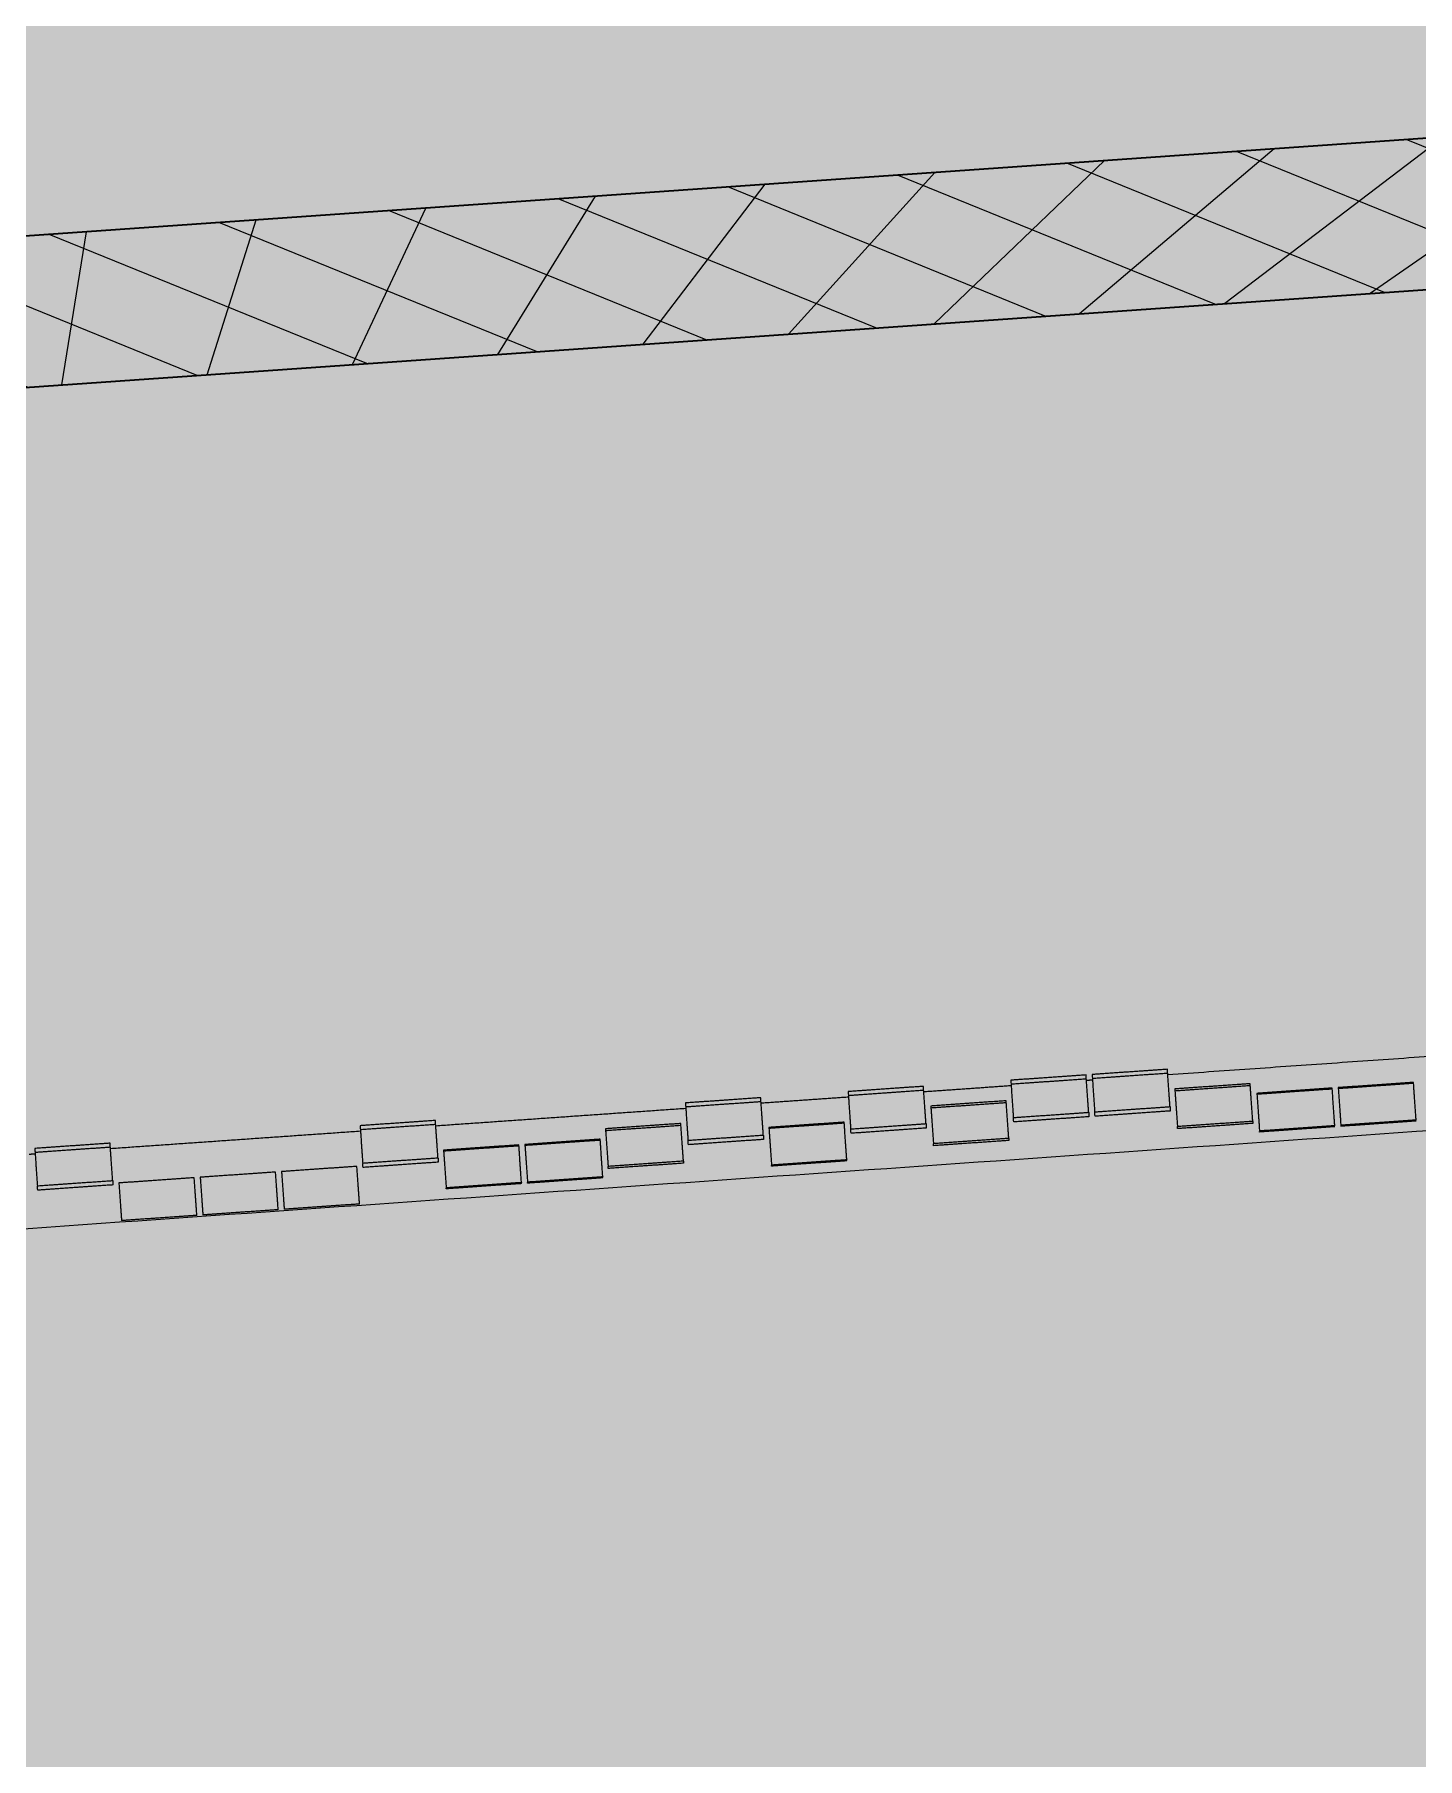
# Model space of a CAD drawing. Header units: millimetres. Extents: x 833941507 to 1669051331, y 817666127 to 1636299673.
# Drawn here: x 834526126 to 834527042, y 817993942 to 817995083 of the extents above; entities that cross this region are included whole.
import ezdxf

# ---------------------------------------------------------------- set-up
doc = ezdxf.new("R2010")
doc.units = ezdxf.units.MM
doc.header["$LTSCALE"] = 3
for name, color, linetype, lineweight in [('Hatch (LTC&CB)', 252, 'Continuous', 35), ('UAJ-22INWA', 6, 'Continuous', 35), ('UAJ-22INWA-a', 1, 'Continuous', 13), ('UAJ-22INWA-h', 251, 'Continuous', 9), ('UAJ-23FLOR-h', 251, 'Continuous', 9)]:
    doc.layers.add(name, color=color, linetype=linetype, lineweight=lineweight)
doc.layers.add('UAJ-22INWA-$', color=32, linetype='Continuous', plot=False)

# ---------------------------------------------------------------- blocks, each defined once
blk = doc.blocks.new('*U316')
at = {"layer": 'UAJ-22INWA-h'}
h = blk.add_hatch(dxfattribs=at)
h.set_pattern_fill('AFWERK', color=256, scale=50)
h.set_pattern_definition([(45, (-100.0000012353773, -4636.904037414337), (-50.00000133031198, 50.00000133031198), []), (135, (-100.0000012353773, -4636.904037414337), (-50.00000133031198, -50.00000133031198), [])])
h.paths.add_polyline_path([(2.300803600974177e-07, -2430.055793879574), (5.610998243810172e-07, -1206.848242488874), (99.99999865375118, -1206.848242786896), (99.99999879956887, -2430.05579381997)])
at = {"layer": 'UAJ-22INWA'}
for p, q in [((3.790919743680648e-07, -2430.055832887695), (4.120882123474108e-07, -1206.848241012066)), ((99.99999872825694, -1206.848240765165), (99.99999878466771, -2430.055793762099))]:
    blk.add_line(p, q, dxfattribs=at)
for points in [[(4.018169221353673e-06, -1206.848242684539), (100.0000025876577, -1206.848242720299)], [(2.300803600974177e-07, -2430.055793879574), (99.99999879956887, -2430.055793915338)]]:
    blk.add_lwpolyline(points, dxfattribs=at)
blk = doc.blocks.new('Finish Walls')
at = {"layer": 'UAJ-22INWA-a'}
for points, degree in [([(834527311.8146589, 817994424.7436023), (834527094.3454063, 817994409.5408337), (834526876.8761537, 817994394.3380651)], 2), ([(834526876.6183264, 817994398.0261766), (834526851.679192, 817994396.2827398), (834526826.7400575, 817994394.5393031)], 2), ([(834526878.3617632, 817994373.0870421), (834526877.4900448, 817994385.5566093), (834526876.6183264, 817994398.0261766)], 2), ([(834526715.012735, 817994386.7287064), (834526690.0736005, 817994384.9852695), (834526665.134466, 817994383.2418329)], 2), ([(834526715.2008249, 817994384.0381603), (834526690.2616904, 817994382.2947236), (834526665.3225559, 817994380.5512868)], 2), ([(834526716.7561718, 817994361.7895719), (834526715.8844534, 817994374.2591392), (834526715.012735, 817994386.7287064)], 2), ([(834526773.1308007, 817994387.0854694), (834526744.2010784, 817994385.0630599), (834526715.2713561, 817994383.0406505)], 2), ([(834526822.7497959, 817994394.2603532), (834526797.8106616, 817994392.5169164), (834526772.8715271, 817994390.7734796)], 2), ([(834526772.8715271, 817994390.7734796), (834526773.7432454, 817994378.3039124), (834526774.6149638, 817994365.8343452)], 2), ([(834526822.9378858, 817994391.5698072), (834526797.9987513, 817994389.8263704), (834526773.0596168, 817994388.0829337)], 2), ([(834526824.4932327, 817994369.3212187), (834526823.6215143, 817994381.7907859), (834526822.7497959, 817994394.2603532)], 2), ([(834526826.9978848, 817994390.8511916), (834526825.0033859, 817994390.7117609), (834526823.008887, 817994390.5723301)], 2), ([(834526826.7400575, 817994394.5393031), (834526827.6117759, 817994382.0697358), (834526828.4834943, 817994369.6001686)], 2), ([(834526876.8064163, 817994395.3356305), (834526851.8672818, 817994393.5921938), (834526826.9281473, 817994391.848757)], 2), ([(834526931.4177477, 817994388.4759958), (834526906.4786133, 817994386.732559), (834526881.5394788, 817994384.9891223)], 2), ([(834526881.5394788, 817994384.9891223), (834526882.4111972, 817994372.519555), (834526883.2829155, 817994360.0499878)], 2), ([(834526931.5117964, 817994387.1306695), (834526906.5726619, 817994385.3872327), (834526881.6335274, 817994383.6437958)], 2), ([(834526933.1611844, 817994363.5368613), (834526932.2894661, 817994376.0064285), (834526931.4177477, 817994388.4759958)], 2), ([(834526985.7517269, 817994385.5837704), (834526960.8125924, 817994383.8403336), (834526935.8734579, 817994382.0968969)], 2), ([(834526985.7987516, 817994384.9111005), (834526960.8596171, 817994383.1676638), (834526935.9204826, 817994381.424227)], 2), ([(834526987.4951636, 817994360.6446359), (834526986.6234453, 817994373.1142031), (834526985.7517269, 817994385.5837704)], 2), ([(834527039.6202573, 817994389.3495938), (834527014.6811228, 817994387.6061571), (834526989.7419883, 817994385.8627203)], 2), ([(834526989.7419883, 817994385.8627203), (834526990.6137067, 817994373.3931531), (834526991.4854251, 817994360.9235858)], 2), ([(834527039.6672821, 817994388.676924), (834527014.7281476, 817994386.9334872), (834526989.7890131, 817994385.1900504)], 2), ([(834527041.3636941, 817994364.4104593), (834527040.4919757, 817994376.8800266), (834527039.6202573, 817994389.3495938)], 2), ([(834526607.2756741, 817994379.1970595), (834526582.3365396, 817994377.4536228), (834526557.3974051, 817994375.710186)], 2), ([(834526557.3974051, 817994375.710186), (834526558.2691236, 817994363.2406188), (834526559.140842, 817994350.7710515)], 2), ([(834526607.463764, 817994376.5065136), (834526582.5246295, 817994374.7630768), (834526557.585495, 817994373.0196401)], 2), ([(834526609.0191109, 817994354.257925), (834526608.1473925, 817994366.7274923), (834526607.2756741, 817994379.1970595)], 2), ([(834526665.3932698, 817994379.5537897), (834526636.4634199, 817994377.5313714), (834526607.53357, 817994375.508953)], 2), ([(834526665.134466, 817994383.2418329), (834526666.0061845, 817994370.7722656), (834526666.8779029, 817994358.3026984)], 2), ([(834526769.8121563, 817994377.1785256), (834526744.8730218, 817994375.4350888), (834526719.9338874, 817994373.691652)], 2), ([(834526719.9338874, 817994373.691652), (834526720.8056058, 817994361.2220848), (834526721.6773242, 817994348.7525176)], 2), ([(834526769.9062049, 817994375.8331993), (834526744.9670705, 817994374.0897624), (834526720.027936, 817994372.3463258)], 2), ([(834526771.5555931, 817994352.2393911), (834526770.6838747, 817994364.7089583), (834526769.8121563, 817994377.1785256)], 2), ([(834526878.3617632, 817994373.0870421), (834526853.4226288, 817994371.3436053), (834526828.4834943, 817994369.6001686)], 2), ([(834526878.3617632, 817994373.0870421), (834526878.3812369, 817994372.8084784), (834526878.4531612, 817994371.7796303), (834526878.549853, 817994370.396496)], 3), ([(834526935.8734579, 817994382.0968969), (834526936.7451763, 817994369.6273296), (834526937.6168946, 817994357.1577624)], 2), ([(834526391.8015523, 817994364.1337659), (834526366.8624178, 817994362.3903292), (834526341.9232833, 817994360.6468924)], 2), ([(834526391.989642, 817994361.44322), (834526367.0505075, 817994359.6997832), (834526342.1113731, 817994357.9563465)], 2), ([(834526393.544989, 817994339.1946315), (834526392.6732707, 817994351.6641988), (834526391.8015523, 817994364.1337659)], 2), ([(834526557.6554837, 817994372.0220922), (834526474.8574317, 817994366.2338735), (834526392.0593796, 817994360.4456546)], 2), ([(834526554.3380345, 817994362.115232), (834526529.3989, 817994360.3717952), (834526504.4597656, 817994358.6283585)], 2), ([(834526556.0814712, 817994337.1760975), (834526555.2097528, 817994349.6456647), (834526554.3380345, 817994362.115232)], 2), ([(834526662.540544, 817994362.98883), (834526637.6014096, 817994361.2453933), (834526612.6622751, 817994359.5019565)], 2), ([(834526662.5875689, 817994362.3161602), (834526637.6484344, 817994360.5727234), (834526612.7092999, 817994358.8292867)], 2), ([(834526664.2839808, 817994338.0496955), (834526663.4122624, 817994350.5192628), (834526662.540544, 817994362.98883)], 2), ([(834526716.7561718, 817994361.7895719), (834526691.8170373, 817994360.0461352), (834526666.8779029, 817994358.3026984)], 2), ([(834526716.7561718, 817994361.7895719), (834526716.7756455, 817994361.5110081), (834526716.84757, 817994360.4821601), (834526716.9442616, 817994359.0990258)], 3), ([(834526824.4932327, 817994369.3212187), (834526799.5540982, 817994367.5777819), (834526774.6149638, 817994365.8343452)], 2), ([(834526774.8030536, 817994363.1437992), (834526774.7063619, 817994364.5269334), (834526774.6344376, 817994365.5557815), (834526774.6149638, 817994365.8343452)], 3), ([(834526824.6813226, 817994366.6306727), (834526799.7421881, 817994364.887236), (834526774.8030536, 817994363.1437992)], 2), ([(834526824.4932327, 817994369.3212187), (834526824.5127065, 817994369.042655), (834526824.5846308, 817994368.0138069), (834526824.6813226, 817994366.6306727)], 3), ([(834526828.671584, 817994366.9096226), (834526828.5748924, 817994368.2927568), (834526828.502968, 817994369.3216048), (834526828.4834943, 817994369.6001686)], 3), ([(834526878.549853, 817994370.396496), (834526853.6107185, 817994368.6530594), (834526828.671584, 817994366.9096226)], 2), ([(834526933.1611844, 817994363.5368613), (834526908.22205, 817994361.7934245), (834526883.2829155, 817994360.0499878)], 2), ([(834526933.255233, 817994362.191535), (834526908.3160986, 817994360.4480982), (834526883.3769641, 817994358.7046614)], 2), ([(834526933.1611844, 817994363.5368613), (834526933.1709213, 817994363.3975798), (834526933.206885, 817994362.8831347), (834526933.255233, 817994362.191535)], 3), ([(834527041.3636941, 817994364.4104593), (834527016.4245596, 817994362.6670226), (834526991.4854251, 817994360.9235858)], 2), ([(834527041.4107188, 817994363.7377895), (834527016.4715843, 817994361.9943527), (834526991.5324498, 817994360.250916)], 2), ([(834527041.3636941, 817994364.4104593), (834527041.3685625, 817994364.3408185), (834527041.3865445, 817994364.0835935), (834527041.4107188, 817994363.7377895)], 3), ([(834526342.1811106, 817994356.9587811), (834526259.3845671, 817994351.1706678), (834526176.5880238, 817994345.3825544)], 2), ([(834526341.9232833, 817994360.6468924), (834526342.7950017, 817994348.1773252), (834526343.66672, 817994335.707758)], 2), ([(834526500.9349527, 817994351.6913598), (834526475.9958183, 817994349.9479231), (834526451.0566838, 817994348.2044863)], 2), ([(834526500.9819775, 817994351.01869), (834526476.042843, 817994349.2752532), (834526451.1037085, 817994347.5318165)], 2), ([(834526502.6783894, 817994326.7522253), (834526501.806671, 817994339.2217926), (834526500.9349527, 817994351.6913598)], 2), ([(834526504.4597656, 817994358.6283585), (834526505.331484, 817994346.1587912), (834526506.2032022, 817994333.689224)], 2), ([(834526554.4320831, 817994360.7699057), (834526529.4929487, 817994359.0264689), (834526504.5538142, 817994357.2830322)], 2), ([(834526609.0191109, 817994354.257925), (834526584.0799764, 817994352.5144883), (834526559.140842, 817994350.7710515)], 2), ([(834526559.3289317, 817994348.0805056), (834526559.2322401, 817994349.4636399), (834526559.1603156, 817994350.4924879), (834526559.140842, 817994350.7710515)], 3), ([(834526609.2072006, 817994351.5673791), (834526584.2680662, 817994349.8239423), (834526559.3289317, 817994348.0805056)], 2), ([(834526609.0191109, 817994354.257925), (834526609.0385846, 817994353.9793614), (834526609.110509, 817994352.9505134), (834526609.2072006, 817994351.5673791)], 3), ([(834526612.6622751, 817994359.5019565), (834526613.5339935, 817994347.0323893), (834526614.4057119, 817994334.562822)], 2), ([(834526667.0659927, 817994355.6121523), (834526666.969301, 817994356.9952866), (834526666.8973765, 817994358.0241346), (834526666.8779029, 817994358.3026984)], 3), ([(834526716.9442616, 817994359.0990258), (834526692.0051271, 817994357.3555892), (834526667.0659927, 817994355.6121523)], 2), ([(834526771.5555931, 817994352.2393911), (834526746.6164587, 817994350.4959543), (834526721.6773242, 817994348.7525176)], 2), ([(834526771.6496418, 817994350.8940648), (834526746.7105073, 817994349.150628), (834526721.7713728, 817994347.4071913)], 2), ([(834526771.5555931, 817994352.2393911), (834526771.5653299, 817994352.1001096), (834526771.6012936, 817994351.5856645), (834526771.6496418, 817994350.8940648)], 3), ([(834526883.3769641, 817994358.7046614), (834526883.328616, 817994359.3962612), (834526883.2926524, 817994359.9107063), (834526883.2829155, 817994360.0499878)], 3), ([(834526987.4951636, 817994360.6446359), (834526962.5560291, 817994358.9011991), (834526937.6168946, 817994357.1577624)], 2), ([(834526937.6639194, 817994356.4850925), (834526937.6397451, 817994356.8308965), (834526937.6217631, 817994357.0881217), (834526937.6168946, 817994357.1577624)], 3), ([(834526987.5421884, 817994359.971966), (834526962.6030539, 817994358.2285293), (834526937.6639194, 817994356.4850925)], 2), ([(834526987.4951636, 817994360.6446359), (834526987.5000321, 817994360.5749952), (834526987.5180141, 817994360.31777), (834526987.5421884, 817994359.971966)], 3), ([(834526991.5324498, 817994360.250916), (834526991.5082755, 817994360.59672), (834526991.4902935, 817994360.853945), (834526991.4854251, 817994360.9235858)], 3), ([(834526126.7099375, 817994341.8956937), (834526124.7159336, 817994341.7562975), (834526122.7219297, 817994341.6169013)], 2), ([(834526176.3274304, 817994349.0704724), (834526151.388296, 817994347.3270357), (834526126.4491615, 817994345.5835989)], 2), ([(834526126.4491615, 817994345.5835989), (834526127.3208798, 817994333.1140317), (834526128.1925982, 817994320.6444644)], 2), ([(834526176.5155202, 817994346.3799264), (834526151.5763857, 817994344.6364896), (834526126.6372513, 817994342.8930529)], 2), ([(834526178.0708672, 817994324.1313379), (834526177.1991488, 817994336.6009052), (834526176.3274304, 817994349.0704724)], 2), ([(834526393.544989, 817994339.1946315), (834526368.6058545, 817994337.4511948), (834526343.66672, 817994335.707758)], 2), ([(834526393.544989, 817994339.1946315), (834526393.5644628, 817994338.9160678), (834526393.6363871, 817994337.8872198), (834526393.7330788, 817994336.5040855)], 3), ([(834526447.0664222, 817994347.9255364), (834526422.1272877, 817994346.1820997), (834526397.1881533, 817994344.4386629)], 2), ([(834526397.1881533, 817994344.4386629), (834526398.0598717, 817994331.9690956), (834526398.9315901, 817994319.4995284)], 2), ([(834526447.113447, 817994347.2528666), (834526422.1743125, 817994345.5094298), (834526397.2351781, 817994343.765993)], 2), ([(834526448.809859, 817994322.9864019), (834526447.9381406, 817994335.4559692), (834526447.0664222, 817994347.9255364)], 2), ([(834526451.0566838, 817994348.2044863), (834526451.9284021, 817994335.7349191), (834526452.8001205, 817994323.2653518)], 2), ([(834526721.7713728, 817994347.4071913), (834526721.7230246, 817994348.098791), (834526721.687061, 817994348.6132361), (834526721.6773242, 817994348.7525176)], 3), ([(834526285.9262804, 817994329.9700041), (834526260.987146, 817994328.2265674), (834526236.0480115, 817994326.4831306)], 2), ([(834526287.6697172, 817994305.0308696), (834526286.7979988, 817994317.5004369), (834526285.9262804, 817994329.9700041)], 2), ([(834526339.7948109, 817994333.7358274), (834526314.8556764, 817994331.9923908), (834526289.9165419, 817994330.2489539)], 2), ([(834526289.9165419, 817994330.2489539), (834526290.7882603, 817994317.7793868), (834526291.6599787, 817994305.3098195)], 2), ([(834526341.5382477, 817994308.7966931), (834526340.6665293, 817994321.2662603), (834526339.7948109, 817994333.7358274)], 2), ([(834526343.8548099, 817994333.017212), (834526343.7581182, 817994334.4003463), (834526343.6861938, 817994335.4291943), (834526343.66672, 817994335.707758)], 3), ([(834526393.7330788, 817994336.5040855), (834526368.7939444, 817994334.7606487), (834526343.8548099, 817994333.017212)], 2), ([(834526556.0814712, 817994337.1760975), (834526531.1423367, 817994335.4326607), (834526506.2032022, 817994333.689224)], 2), ([(834526506.2972509, 817994332.3438977), (834526506.2489028, 817994333.0354974), (834526506.2129391, 817994333.5499425), (834526506.2032022, 817994333.689224)], 3), ([(834526556.1755198, 817994335.8307712), (834526531.2363853, 817994334.0873344), (834526506.2972509, 817994332.3438977)], 2), ([(834526556.0814712, 817994337.1760975), (834526556.0912081, 817994337.036816), (834526556.1271718, 817994336.5223709), (834526556.1755198, 817994335.8307712)], 3), ([(834526664.2839808, 817994338.0496955), (834526639.3448464, 817994336.3062588), (834526614.4057119, 817994334.562822)], 2), ([(834526614.4527366, 817994333.8901522), (834526614.4285623, 817994334.2359562), (834526614.4105803, 817994334.4931812), (834526614.4057119, 817994334.562822)], 3), ([(834526664.3310056, 817994337.3770257), (834526639.3918711, 817994335.6335889), (834526614.4527366, 817994333.8901522)], 2), ([(834526664.2839808, 817994338.0496955), (834526664.2888492, 817994337.9800547), (834526664.3068312, 817994337.7228297), (834526664.3310056, 817994337.3770257)], 3), ([(834526178.0708672, 817994324.1313379), (834526153.1317327, 817994322.3879012), (834526128.1925982, 817994320.6444644)], 2), ([(834526128.3806881, 817994317.9539185), (834526128.2839963, 817994319.3370527), (834526128.212072, 817994320.3659008), (834526128.1925982, 817994320.6444644)], 3), ([(834526178.258957, 817994321.440792), (834526153.3198225, 817994319.6973552), (834526128.3806881, 817994317.9539185)], 2), ([(834526178.0708672, 817994324.1313379), (834526178.090341, 817994323.8527743), (834526178.1622653, 817994322.8239262), (834526178.258957, 817994321.440792)], 3), ([(834526232.05775, 817994326.2041807), (834526207.1186155, 817994324.4607439), (834526182.179481, 817994322.7173072)], 2), ([(834526182.179481, 817994322.7173072), (834526183.0511994, 817994310.2477399), (834526183.9229178, 817994297.7781727)], 2), ([(834526233.8011867, 817994301.2650462), (834526232.9294684, 817994313.7346134), (834526232.05775, 817994326.2041807)], 2), ([(834526236.0480115, 817994326.4831306), (834526236.9197298, 817994314.0135634), (834526237.7914482, 817994301.5439961)], 2), ([(834526448.809859, 817994322.9864019), (834526423.8707246, 817994321.2429652), (834526398.9315901, 817994319.4995284)], 2), ([(834526398.9786148, 817994318.8268586), (834526398.9544405, 817994319.1726626), (834526398.9364585, 817994319.4298877), (834526398.9315901, 817994319.4995284)], 3), ([(834526448.8568838, 817994322.3137321), (834526423.9177493, 817994320.5702953), (834526398.9786148, 817994318.8268586)], 2), ([(834526448.809859, 817994322.9864019), (834526448.8147274, 817994322.9167612), (834526448.8327094, 817994322.6595361), (834526448.8568838, 817994322.3137321)], 3), ([(834526502.6783894, 817994326.7522253), (834526477.739255, 817994325.0087886), (834526452.8001205, 817994323.2653518)], 2), ([(834526452.8471453, 817994322.592682), (834526452.8229709, 817994322.938486), (834526452.8049889, 817994323.1957111), (834526452.8001205, 817994323.2653518)], 3), ([(834526502.7254143, 817994326.0795555), (834526477.7862798, 817994324.3361187), (834526452.8471453, 817994322.592682)], 2), ([(834526502.6783894, 817994326.7522253), (834526502.6832578, 817994326.6825846), (834526502.7012398, 817994326.4253595), (834526502.7254143, 817994326.0795555)], 3), ([(834526287.6697172, 817994305.0308696), (834526262.7305827, 817994303.2874329), (834526237.7914482, 817994301.5439961)], 2), ([(834526341.5382477, 817994308.7966931), (834526316.5991132, 817994307.0532563), (834526291.6599787, 817994305.3098195)], 2), ([(834526233.8011867, 817994301.2650462), (834526208.8620522, 817994299.5216094), (834526183.9229178, 817994297.7781727)], 2)]:
    blk.add_open_spline(points, degree=degree, dxfattribs=at)
at = {"layer": 'UAJ-22INWA-h'}
blk.add_open_spline([(834527634.4527162, 817994398.1788892), (834524537.0122145, 817994181.6440438), (834521439.5717129, 817993965.1091985)], degree=2, dxfattribs=at)
at = {"layer": 'UAJ-22INWA', "xscale": -0.9999999999999999, "rotation": 93.99890863372605}
blk.add_blockref('*U316', (834524792.2164354, 817994857.0857888), dxfattribs=at)
blk = doc.blocks.new('LRR-B01-WALL FINISH')
blk.add_blockref('Finish Walls', (0, 0))
blk = doc.blocks.new('GBP-LTC-LB01')
at = {"layer": 'UAJ-23FLOR-h'}
h = blk.add_hatch(dxfattribs=at)
h.set_pattern_fill('EARTH,_O', color=256, scale=180, angle=45.00000010501341)
h.set_pattern_definition([(48.99890852053534, (834576001.761157, 818046085.3420337), (-112.7268618952272, 1612.510668059984), [1143, -1143]), (48.99890852053534, (834575678.2791204, 818046366.5514973), (-112.7268618952272, 1612.510668059984), [1143, -1143]), (48.99890852053534, (834575354.7970834, 818046647.760961), (-112.7268618952272, 1612.510668059984), [1143, -1143]), (138.9989085205353, (834575340.7062259, 818046849.3247945), (-1612.510668059984, -112.7268618952272), [1143, -1143]), (138.9989085205353, (834575621.9156895, 818047172.8068315), (-1612.510668059984, -112.7268618952272), [1143, -1143]), (138.9989085205353, (834575903.1251531, 818047496.2888683), (-1612.510668059984, -112.7268618952272), [1143, -1143])])
h.paths.add_polyline_path([(834572173.0526648, 818200349.1682475), (834310583.7401848, 818182062.0839702), (834331502.2393942, 817882831.6918911), (834364939.6873164, 817885169.2259957), (834473095.7001734, 818011283.5998719), (834480533.7001572, 818020120.3998857), (834485095.050147, 818025709.5498941), (834491375.7001324, 818033618.9999057), (834497063.4001188, 818041012.999916), (834493145.8001142, 818043678.6999089), (834512788.5000582, 818074029.2499447), (834518712.4500408, 818083675.2499557), (834526231.3000174, 818096325.0999695), (834534646.0499907, 818111073.0499848), (834545955.9999523, 818131981.3000056), (834557204.5999117, 818154198.8000262), (834564039.9998856, 818168496.8000388), (834570941.1648417, 818183576.4266495), (834578367.7999997, 818200696.3)])
h.paths.add_polyline_path([(834382131.3063979, 817956469.9755309), (834418268.7298656, 817958996.0684958), (834422062.4129677, 817963855.9029621), (834428403.0430198, 817964299.3786768), (834467239.2037573, 818010695.5815835), (834466445.2064853, 818021738.794587), (834476097.7213831, 818035709.0329579), (834485267.1005058, 818048983.1978921), (834487014.8928652, 818051460.4309663), (834497268.3342452, 818067303.4232484), (834492893.3757939, 818129890.0851053), (834448056.5937514, 818126755.6608665), (834416896.5816393, 818105052.1136897), (834382061.3702741, 818080788.9948437), (834386167.4497714, 818022059.1642565), (834377588.3843737, 818021459.4669156)], flags=16)
edge = h.paths.add_edge_path(flags=16)
edge.add_line((834540292.2872467, 818142076.0699883), (834533466.3205868, 818141614.1342163))
edge.add_line((834533466.3205867, 818141614.1342163), (834523258.01233, 818143862.7104174))
edge.add_line((834523258.01233, 818143862.7104174), (834525896.867722, 818155838.9349334))
edge.add_arc((834558382.4304729, 818267025.4493066), 115835.0239163238, 237.2183980957774, 253.7131265722631, ccw=False)
edge.add_line((834495664.9154892, 818169638.2526121), (834498267.5884769, 818132356.9750829))
edge.add_line((834498267.5884771, 818132356.9750829), (834496346.4194225, 818130135.0090942))
edge.add_line((834496346.4194226, 818130135.0090942), (834492879.879452, 818129892.6713651))
edge.add_line((834492879.8794518, 818129892.6713651), (834494229.5832878, 818110587.6218635))
edge.add_line((834494229.5832882, 818110587.6218635), (834496326.133695, 818110708.3844534))
edge.add_line((834496326.1336946, 818110708.3844534), (834498420.2073777, 818080753.5549031))
edge.add_line((834498420.2073779, 818080753.5549031), (834498046.1188868, 818080727.4032354))
edge.add_line((834498046.118887, 818080727.4032354), (834498254.5151165, 818077746.3837949))
edge.add_line((834498254.5151162, 818077746.3837949), (834503061.0860548, 818078082.4001414))
edge.add_line((834503061.0860548, 818078082.4001414), (834504979.5219883, 818081212.101532))
edge.add_line((834504979.5219884, 818081212.101532), (834509429.0185915, 818088470.9260026))
edge.add_line((834509429.0185914, 818088470.9260026), (834515217.1570119, 818097913.5886871))
edge.add_line((834515217.157012, 818097913.5886871), (834526067.4346461, 818116415.5426326))
edge.add_line((834526067.4346461, 818116415.5426326), (834532489.1994565, 818127888.6839589))
edge.add_line((834532489.1994562, 818127888.6839589), (834534830.89787, 818132146.3035389))
edge.add_line((834534830.8978701, 818132146.3035389), (834540292.2872465, 818142076.0699883))
h = blk.add_hatch(dxfattribs=at)
h.set_pattern_fill('EARTH,_O', color=256, scale=180, angle=45.00000010501341)
h.set_pattern_definition([(45.00000010501341, (-1082349.699177861, 54794.90315568447), (-2.96267069188616e-06, 1616.446101792448), [1143, -1143]), (45.00000010501341, (-1082652.782822503, 55097.98679921505), (-2.96267069188616e-06, 1616.446101792448), [1143, -1143]), (45.00000010501341, (-1082955.866467144, 55401.07044274564), (-2.96267069188616e-06, 1616.446101792448), [1143, -1143]), (135.0000001050134, (-1082955.866467515, 55603.12620546969), (-1616.446101792448, -2.96267069188616e-06), [1143, -1143]), (135.0000001050134, (-1082652.782823984, 55906.20985011128), (-1616.446101792448, -2.96267069188616e-06), [1143, -1143]), (135.0000001050134, (-1082349.699180454, 56209.29349475286), (-1616.446101792448, -2.96267069188616e-06), [1143, -1143])])
h.paths.add_polyline_path([(834669469.2548146, 818015499.1701102), (834651080.8176275, 818014213.7929552), (834651091.333055, 818014066.030459), (834669479.7621983, 818015351.5226754)], flags=16)
edge = h.paths.add_edge_path()
edge.add_arc((834611763.613195, 818123015.0723449), 22001.28373588376, 94.00071865262937, 118.6886834190998)
edge.add_line((834601201.8916234, 818142315.5004095), (834593918.3367147, 818141228.3801512))
edge.add_arc((834611768.400262, 818123014.0298539), 25502.69251264854, 93.99715914630349, 134.4212748451599, ccw=False)
edge.add_line((834609990.6837641, 818148454.6872638), (834618164.3568528, 818149025.8389109))
edge.add_line((834618164.3568528, 818149025.8389109), (834618408.292444, 818145534.9100552))
edge.add_line((834618408.292444, 818145534.9100552), (834616365.4114578, 818145392.1596863))
edge.add_line((834616365.4114578, 818145392.1596863), (834616609.385029, 818141900.6873076))
edge.add_line((834616609.385029, 818141900.6873076), (834611621.5474902, 818141552.1522465))
edge.add_line((834611621.5474902, 818141552.1522465), (834611377.6128702, 818145043.0672039))
edge.add_line((834611377.6128702, 818145043.0672039), (834610228.6059371, 818144962.7428077))
h.paths.add_polyline_path([(834673232.9366938, 818197365.8783082), (834607546.4897544, 818192773.8917836), (834599172.4998745, 818174435.3001034), (834588349.0999149, 818152374.5000834), (834578621.5499489, 818133890.6500655), (834568418.2999822, 818115665.3000468), (834556456.700019, 818095618.300025), (834546606.4000474, 818080041.600007), (834532219.3000866, 818058623.7499806), (834523692.1501086, 818046595.7499651), (834515683.5001286, 818035708.4999502), (834508244.2001468, 818025929.8999366), (834500656.3001646, 818016266.0999228), (834489786.8001888, 818002934.0999027), (834483448.3002025, 817995421.2998908), (834478637.6002128, 817989841.6998823), (834458453.7502539, 817967379.2998452), (834441506.4997879, 817949096.357832), (834383075.7479855, 817886437.0757562), (834482026.687943, 817893354.5055006), (834551919.0356153, 817920008.6018127), (834634905.1297382, 817930637.1330649), (834634022.9972101, 817939309.3515325), (834633770.0685325, 817941795.8857912), (834633577.6912351, 817943687.0236263), (834508697.0405153, 817930983.6118022), (834507053.464672, 817930191.4384525), (834506409.4608335, 817939426.9553951), (834507656.9383341, 817945566.7269546), (834503417.0808368, 818006767.0327235), (834503064.3680854, 818011762.6720035), (834514052.9096247, 818025791.9353799), (834520784.6504849, 818034889.3491884), (834526318.8615147, 818042436.9444461), (834532381.6860782, 818050705.6283545), (834536345.7196504, 818056472.6778568), (834542258.4127678, 818065225.6191521), (834550405.86193, 818077286.9078631), (834561578.9964366, 818095001.9633045), (834574522.6610527, 818117080.0346472), (834587768.8781933, 818140310.2095475), (834609774.1305691, 818143594.9757913), (834610001.9653326, 818140335.8947712), (834634252.5395212, 818142031.4686226), (834636806.8958616, 818105492.469254), (834642791.4816118, 818105913.7478601), (834646278.5594581, 818056032.5832597), (834640293.170484, 818055614.1586573), (834643382.3380679, 818011424.9081372), (834641138.4146172, 818011267.9554363), (834645775.7848747, 817944927.8676329), (834639048.3570181, 817944243.5239328), (834640362.1165634, 817931328.1108725), (834651070.3910474, 817932706.91456), (834650587.6677916, 817936476.1291044), (834685105.7378002, 817940896.8578628), (834685588.4610578, 817937127.6433052), (834691373.7890701, 817937868.5701854)])
blk.add_blockref('LRR-B01-WALL FINISH', (0, 0))
blk = doc.blocks.new('*U1094')
at = {"layer": 'UAJ-22INWA'}
blk.add_line((500.0000003332009, 329.9053893123328), (500.0000009858397, -5894.825925811969), dxfattribs=at)
at = {"layer": 'UAJ-22INWA-$'}
blk.add_lwpolyline([(6.43113111209459e-07, -5894.825926167862), (3.779044845941826e-07, 329.9053893801429), (500.0000002586951, 329.9053893205382), (500.0000010007409, -5894.825925869839)], close=True, dxfattribs=at)
blk = doc.blocks.new('GBP-STR-B01-L2')
at = {"layer": 'UAJ-22INWA', "rotation": 273.9989085323642}
blk.add_blockref('*U1094', (834527203.0457076, 817995526.8415209), dxfattribs=at)

msp = doc.modelspace()

# ---------------------------------------------------------------- hatches: boundary and pattern name
at = {"layer": 'Hatch (LTC&CB)'}
h = msp.add_hatch(dxfattribs=at)
h.set_pattern_fill('ANSI38', color=256, scale=100)
h.set_pattern_definition([(318.9998376927443, (834479093.7342951, 818230174.1493032), (208.2994204990571, 239.6197016519238), []), (48.99983769274426, (834479093.7342951, 818230174.1493032), (176.9791393461904, 687.5388238029047), [793.75, -476.25])])
edge = h.paths.add_edge_path()
edge.add_line((834601196.1932279, 818142314.5248821), (834603754.2640262, 818142696.3710381))
edge.add_line((834603754.2640262, 818142696.3710381), (834603901.899728, 818141707.3292294))
edge.add_line((834603901.899728, 818141707.3292294), (834603810.4683098, 818141693.6886882))
edge.add_arc((834611763.2944388, 818123016.3620529), 20299.99935169609, 113.0643579575305, 141.3575808429331)
edge.add_line((834595907.8101043, 818135692.8596053), (834595395.44903, 818135656.8608108))
edge.add_line((834595395.44903, 818135656.8608108), (834583111.7173193, 818114341.0318873))
edge.add_line((834583111.7173193, 818114341.0318873), (834578121.5842528, 818106513.8910732))
edge.add_line((834578121.5842528, 818106513.8910732), (834575731.6542978, 818102809.499759))
edge.add_line((834575731.6542978, 818102809.499759), (834574387.4489166, 818100725.9814435))
edge.add_line((834574387.4489166, 818100725.9814435), (834573113.9765022, 818098752.0992287))
edge.add_line((834573113.9765022, 818098752.0992287), (834573145.2547638, 818098730.6477773))
edge.add_line((834573145.2547638, 818098730.6477773), (834569989.114683, 818093770.2015171))
edge.add_line((834569989.114683, 818093770.2015171), (834566534.9997851, 818088385.676982))
edge.add_line((834566534.9997851, 818088385.676982), (834566514.0877519, 818088398.2967066))
edge.add_line((834566514.0877519, 818088398.2967066), (834558743.6087797, 818076256.6317656))
edge.add_line((834558743.6087797, 818076256.6317656), (834557653.4005865, 818074495.7072132))
edge.add_line((834557653.4005865, 818074495.7072132), (834553498.9169745, 818068288.5571573))
edge.add_line((834553498.9169745, 818068288.5571573), (834548580.861871, 818060932.1282293))
edge.add_line((834548580.861871, 818060932.1282293), (834544328.2635252, 818054726.3367485))
edge.add_line((834544328.2635252, 818054726.3367485), (834544332.1488035, 818054704.6644962))
edge.add_line((834544332.1488035, 818054704.6644962), (834540324.5978602, 818048716.6949816))
edge.add_line((834540324.5978602, 818048716.6949816), (834541041.3244038, 818048232.540333))
edge.add_line((834541041.3244038, 818048232.540333), (834540089.7288045, 818046823.8296406))
edge.add_line((834540089.7288045, 818046823.8296406), (834539737.5511322, 818047061.7285419))
edge.add_line((834539737.5511322, 818047061.7285419), (834533115.7546033, 818038377.7374016))
edge.add_line((834533115.7546033, 818038377.7374016), (834515220.9619001, 818015146.6305978))
edge.add_arc((834538026.0069846, 818000636.2612507), 27029.99999804167, 147.5322628657497, 176.1870880981713)
edge.add_line((834511055.837681, 818002433.7226919), (834511444.9861017, 817996891.2334589))
edge.add_line((834511444.9861017, 817996891.2334589), (834511474.1084727, 817996474.6528435))
edge.add_line((834511474.1084727, 817996474.6528435), (834508641.2167096, 817996276.6106825))
edge.add_line((834508641.2167096, 817996276.6106825), (834508910.6816144, 817992422.053122))
edge.add_line((834508910.6816144, 817992422.053122), (834511353.3752296, 817992955.9577066))
edge.add_line((834511353.3752296, 817992955.9577066), (834513357.6638721, 817964213.0085849))
edge.add_line((834513357.6638721, 817964213.0085849), (834513308.9477361, 817964209.6026397))
edge.add_line((834513308.9477361, 817964209.6026397), (834513879.4049544, 817955918.7523347))
edge.add_line((834513879.4049544, 817955918.7523347), (834514876.6139696, 817955988.4575205))
edge.add_line((834514876.6139696, 817955988.4575205), (834515053.0661077, 817953464.409199))
edge.add_arc((834528221.0653924, 817954382.9922421), 13199.99999874826, 183.9904169536054, 259.8372334186261)
edge.add_line((834525891.9897077, 817941390.0939349), (834525974.5254321, 817940578.7091386))
edge.add_line((834525974.5254321, 817940578.7091386), (834555356.336757, 817943567.4939791))
edge.add_line((834555356.336757, 817943567.4939791), (834594711.6949315, 817947570.8029128))
edge.add_line((834594711.6949315, 817947570.8029128), (834594754.1988673, 817947152.9591447))
edge.add_line((834594754.1988673, 817947152.9591447), (834616096.9028597, 817949323.9834652))
edge.add_line((834616096.9028597, 817949323.9834652), (834631854.2065201, 817950926.8492302))
edge.add_line((834631854.2065201, 817950926.8492302), (834631836.7081357, 817951177.1563083))
edge.add_line((834631836.7081357, 817951177.1563083), (834639760.382062, 817951731.0818821))
edge.add_line((834639760.382062, 817951731.0818821), (834640506.9704407, 817944391.5874598))
edge.add_line((834640506.9704407, 817944391.5874598), (834508703.5709968, 817930984.2761916))
edge.add_line((834508703.5709968, 817930984.2761916), (834508663.5146245, 817930982.1632618))
edge.add_line((834508663.5146245, 817930982.1632618), (834507053.4646711, 817930191.4384522))
edge.add_line((834507053.4646711, 817930191.4384522), (834506409.4608326, 817939426.9553951))
edge.add_line((834506409.4608326, 817939426.9553951), (834507674.9508276, 817945699.3234407))
edge.add_line((834507674.9508276, 817945699.3234407), (834503067.5031257, 818011766.6800821))
edge.add_line((834503067.5031257, 818011766.6800821), (834515005.9420724, 818027008.3036696))
edge.add_line((834515005.9420724, 818027008.3036696), (834526318.8603592, 818042436.9452374))
edge.add_line((834526318.8603592, 818042436.9452374), (834533248.4343333, 818051887.545926))
edge.add_line((834533248.4343333, 818051887.545926), (834545204.9352987, 818069586.3738981))
edge.add_line((834545204.9352987, 818069586.3738981), (834551695.4067936, 818079200.6226892))
edge.add_line((834551695.4067936, 818079200.6226892), (834551700.6621838, 818079300.5666262))
edge.add_line((834551700.6621838, 818079300.5666262), (834554860.111537, 818084257.5104706))
edge.add_line((834554860.111537, 818084257.5104706), (834556162.9385583, 818086301.5433419))
edge.add_line((834556162.9385583, 818086301.5433419), (834561579.1108731, 818095002.152886))
edge.add_line((834561579.1108731, 818095002.152886), (834564610.1881032, 818100023.5882319))
edge.add_line((834564610.1881032, 818100023.5882319), (834566711.8413072, 818103505.2825594))
edge.add_line((834566711.8413072, 818103505.2825594), (834567220.9571147, 818104369.6755948))
edge.add_line((834567220.9571147, 818104369.6755948), (834571219.8492384, 818111331.3275263))
edge.add_line((834571219.8492384, 818111331.3275263), (834579233.5847297, 818125278.3035975))
edge.add_line((834579233.5847297, 818125278.3035975), (834584805.1873057, 818135090.7915635))
edge.add_line((834584805.1873057, 818135090.7915635), (834587768.4359322, 818140310.1481816))
edge.add_line((834587768.4359322, 818140310.1481816), (834593953.3663634, 818141233.3798261))
edge.add_arc((834611682.4142298, 818123278.8372545), 25232.61257183928, 93.84603158733529, 134.6379365759465, ccw=False)
edge.add_line((834609989.9237372, 818148454.6235011), (834618164.07139, 818149025.8201461))
edge.add_line((834618164.07139, 818149025.8201461), (834618408.0113981, 818145534.900405))
edge.add_line((834618408.0113981, 818145534.900405), (834616365.1302586, 818145392.1522276))
edge.add_line((834616365.1302586, 818145392.1522276), (834616609.1098313, 818141900.6663029))
edge.add_line((834616609.1098313, 818141900.6663029), (834611621.272795, 818141552.1240568))
edge.add_line((834611621.272795, 818141552.1240568), (834611377.3331451, 818145043.038663))
edge.add_arc((834611845.1982398, 818122938.1113777), 22109.8780646978, 91.21252121934131, 118.7925777614652)
h = msp.add_hatch(color=256, dxfattribs=at)
h.dxf.hatch_style = 1
edge = h.paths.add_edge_path()
edge.add_line((834513358.8255653, 817964213.0958437), (834514805.289499, 817964314.2087176))
edge.add_line((834514805.289499, 817964314.2087176), (834514905.3200586, 817962883.3180938))
edge.add_line((834514905.3200586, 817962883.3180938), (834522015.978077, 817959924.652822))
edge.add_line((834522015.978077, 817959924.652822), (834527599.8251551, 817958234.8488646))
edge.add_line((834527599.8251551, 817958234.8488646), (834531627.4143353, 817957331.9568794))
edge.add_line((834531627.4143353, 817957331.9568794), (834538597.7298516, 817957185.7983224))
edge.add_line((834538597.7298516, 817957185.7983224), (834550283.8357514, 817958000.7096148))
edge.add_line((834550283.8357514, 817958000.7096148), (834576164.2493855, 817960699.3094033))
edge.add_arc((834571429.6622454, 818001700.8842118), 41274.02878520934, 276.5869590863181, 289.1047787767843)
edge.add_line((834584938.5161443, 817962700.1621864), (834585387.4425285, 817962731.4429674))
edge.add_line((834585387.4425285, 817962731.4429674), (834585119.4098338, 817966565.5387688))
edge.add_line((834585119.4098338, 817966565.5387688), (834584671.7451953, 817966534.2435784))
edge.add_line((834584671.7451953, 817966534.2435784), (834582845.2183245, 817993361.8909639))
edge.add_line((834582845.2183245, 817993361.8909639), (834584586.6638896, 817993483.6330193))
edge.add_line((834584586.6638896, 817993483.6330193), (834584565.213575, 817993788.1730142))
edge.add_line((834584565.213575, 817993788.1730142), (834583546.5970082, 817993716.9697903))
edge.add_line((834583546.5970082, 817993716.9697903), (834579511.6160775, 818051438.2750045))
edge.add_line((834579511.6160775, 818051438.2750045), (834571357.0710046, 818050868.2097193))
edge.add_line((834571357.0710046, 818050868.2097193), (834571728.4182211, 818045556.2424893))
edge.add_line((834571728.4182211, 818045556.2424893), (834551420.9984901, 818044136.5981159))
edge.add_line((834551420.9984901, 818044136.5981159), (834550915.3577757, 818053251.1485702))
edge.add_line((834550915.3577757, 818053251.1485702), (834550067.4300342, 818053191.871879))
edge.add_line((834550067.4300342, 818053191.871879), (834547980.3444077, 818050328.438814))
edge.add_line((834547980.3444077, 818050328.438814), (834547993.7177736, 818050137.13641))
edge.add_line((834547993.7177736, 818050137.13641), (834537098.7629538, 818035335.0755486))
edge.add_line((834537098.7629538, 818035335.0755486), (834533115.7546033, 818038377.7374016))
edge.add_line((834533115.7546033, 818038377.7374016), (834521762.7749052, 818023639.2440152))
edge.add_line((834521762.7749052, 818023639.2440152), (834515226.3537949, 818015153.6303818))
edge.add_arc((834538313.0684212, 818000540.4627358), 27322.90359548846, 147.6674701204294, 176.0266741615715)
edge.add_line((834511055.837681, 818002433.7226919), (834511474.1084727, 817996474.6528435))
edge.add_line((834511474.1084727, 817996474.6528435), (834508641.2167096, 817996276.6106824))
edge.add_line((834508641.2167096, 817996276.6106824), (834508910.6816144, 817992422.053122))
edge.add_line((834508910.6816144, 817992422.053122), (834511349.4456573, 817992955.0988119))
edge.add_line((834511349.4456573, 817992955.0988119), (834511354.850605, 817992876.5974088))
edge.add_line((834511354.850605, 817992876.5974088), (834513358.6562476, 817964213.0840075))
edge.add_line((834513358.6562476, 817964213.0840075), (834513358.8255653, 817964213.0958437))

# ---------------------------------------------------------------- block references
for name in ['GBP-LTC-LB01', 'GBP-STR-B01-L2']:
    msp.add_blockref(name, (0, 0))

doc.saveas('drawing.dxf')
